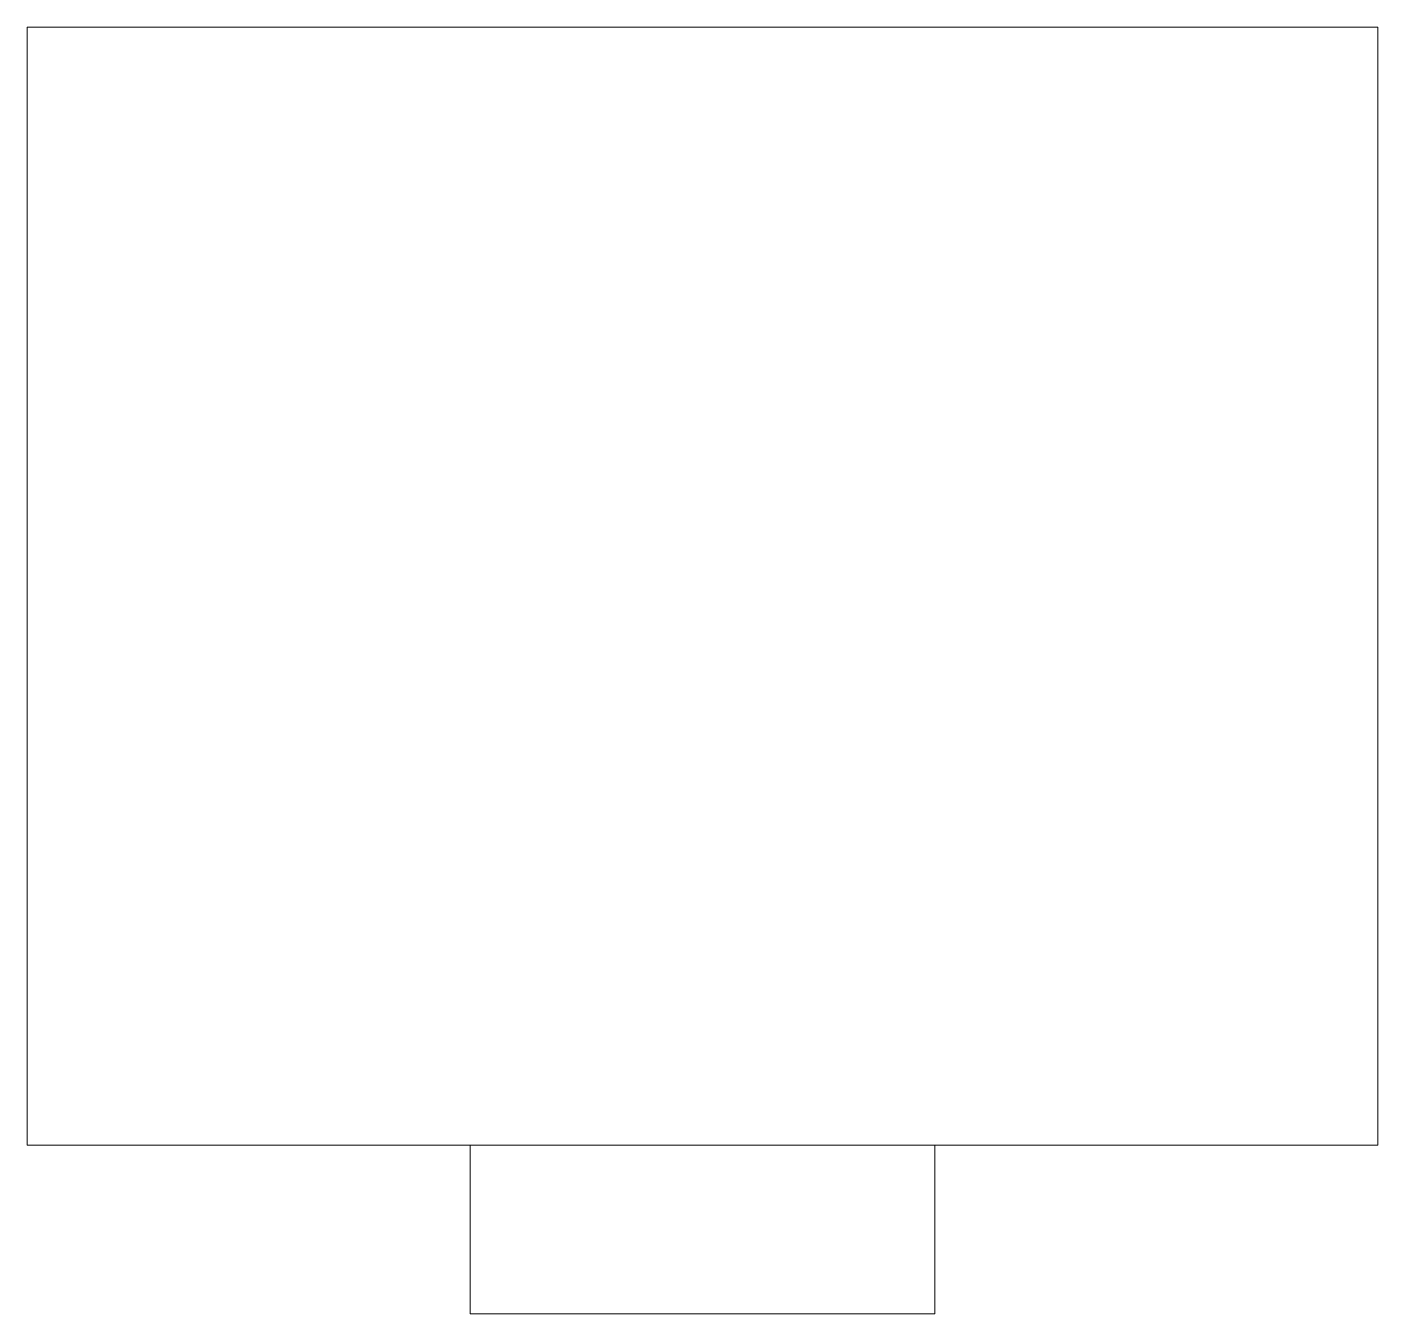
# Paper-space layout '_Right' of a CAD drawing. Header units: millimetres. Extents: x -160 to 160, y -305 to 0.
import ezdxf

# ---------------------------------------------------------------- set-up
doc = ezdxf.new("R2010")
doc.units = ezdxf.units.MM

psp = doc.layouts.new('_Right')

# ---------------------------------------------------------------- linework, layer by layer
at = {"color": 7, "linetype": 'Continuous', "lineweight": 15}
for p, q in [((-160, 0), (160, 0)), ((-160, -265), (-160, 0)), ((160, -265), (160, 0)), ((-160, -265), (160, -265)), ((-55, -265), (-55, -305)), ((55, -305), (55, -265)), ((55, -305), (-55, -305))]:
    psp.add_line(p, q, dxfattribs=at)

doc.saveas('drawing.dxf')
